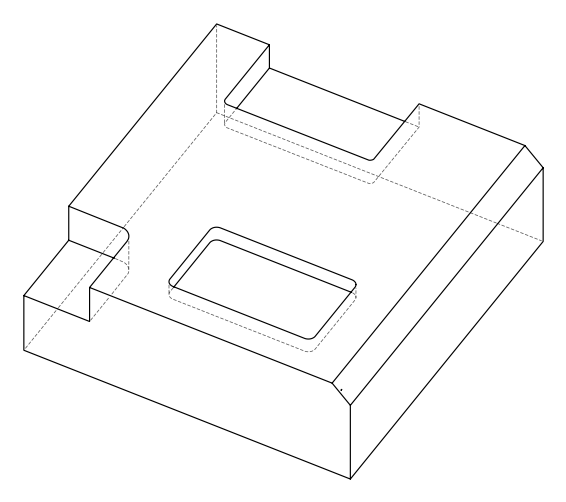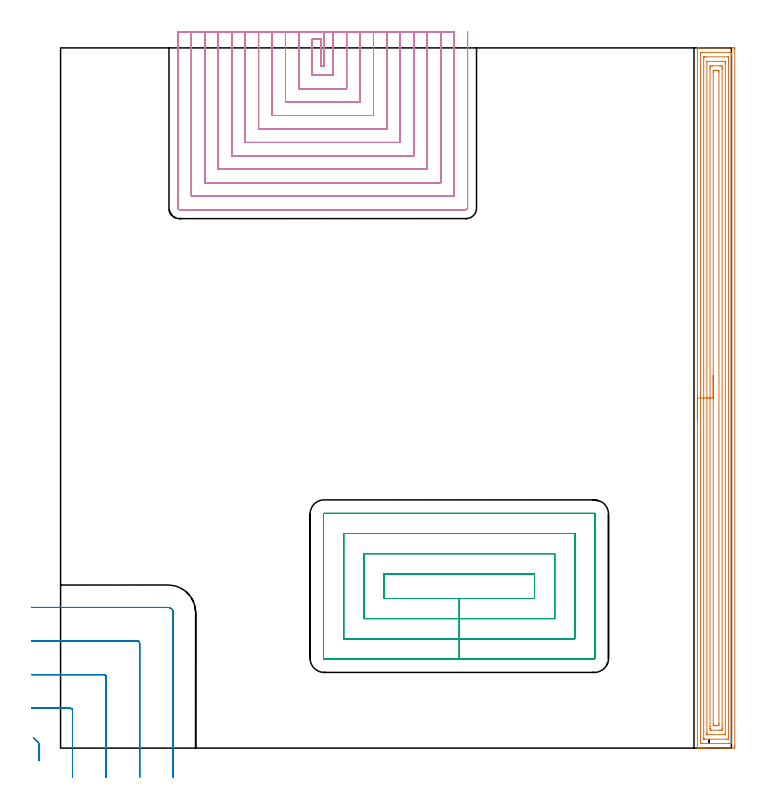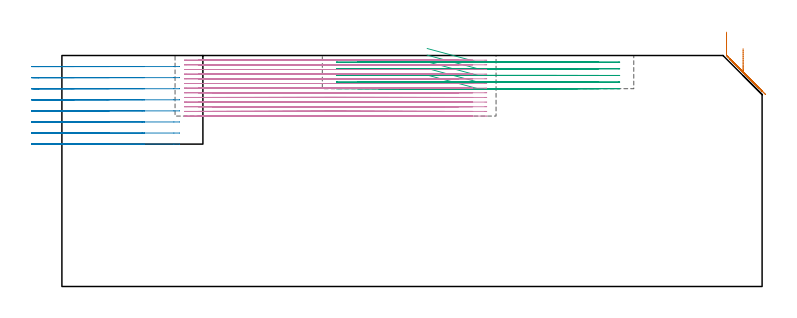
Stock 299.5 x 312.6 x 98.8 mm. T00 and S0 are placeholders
(PLAN: 4 operations, 3 tool changes, 120.4 min)
(1 AREA_MILL | FG_CHAMFER_SURFACE | UGT0205_001 | 15.34 min | 43591 mm3)
(2 MILL_CORNER_NOTCH_RECTANGULAR | CORNER_NOTCH_RECTANGULAR | UGT0201_094 | Follow Part, ap 5, ae 75% | 7.2 min | 165142 mm3)
(3 MILL_RECTANGULAR_POCKET | POCKET_RECTANGULAR_STRAIGHT | NXT0201_011 | Follow Part, ap 3, ae 75% | 11.32 min | 145186 mm3)
(4 MILL_SLOT | SLOT_PARTIAL_RECTANGULAR | NXT0201_009 | Follow Part, ap 2, ae 75% | 86.55 min | 270751 mm3)
(TOOL UGT0205_001 | Chamfer Mill 20 x 3 x 45 deg. | D20 FL50 Z2)
(TOOL UGT0201_094 | End mill 20 mm | D20 FL38 Z4)
(TOOL NXT0201_011 | ENDMILL 12mm [2P460-1200-NA 1630] | D12 FL38 Z6)
(TOOL NXT0201_009 | ENDMILL 8mm [2P460-0800-NA 1630] | D8 FL26 Z6)
(OP 1 AREA_MILL)
G17 G21 G94 G90
T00 M6
G54
G17 G0 G90 X284.3 Y146.3 S1061 M3
G43 Z108.8 H0
G94 G1 Y146.338 Z107.928 F250.
Y146.452 Z107.063
Y146.641 Z106.212
Y146.903 Z105.38
Y147.237 Z104.574
Y147.64 Z103.8
Y148.108 Z103.064
Y148.64 Z102.372
Y149.229 Z101.729
Y149.872 Z101.14
Y150.564 Z100.608
Y151.3 Z100.14
Y152.074 Z99.737
Y152.88 Z99.403
Y153.712 Z99.141
Y154.563 Z98.952
Y155.428 Z98.838
Y156.3 Z98.8
Y312.443
X284.306 Y312.59 Z98.793
X284.602 Y312.6 Z98.497
X284.993 Z98.106
X285.61 Z97.484
X286.799 Z96.298
X287.37 Z95.724
X296.467 Z86.63
X300.57 Z82.528
X300.858 Y312.597 Z82.239
X300.992 Y312.59 Z82.106
X300.999 Y312.454 Z82.099
X301. Y311.997 Z82.1
Y1.058
X300.999 Y0.603 Z82.101
X300.995 Y0.171 Z82.103
X300.992 Y0.01 Z82.106
X300.57 Y0. Z82.528
X287.965 Z95.13
X287.37 Z95.724
X286.799 Z96.298
X286.49 Z96.606
X285.919 Z97.177
X285.61 Z97.484
X284.993 Z98.106
X284.73 Z98.369
X284.601 Y0.001 Z98.498
X284.306 Y0.01 Z98.793
X284.3 Y0.156 Z98.8
Y156.3
X285.714 Z97.386
Y309.321
X285.717 Y310.105 Z97.383
X285.719 Y310.213 Z97.381
X285.734 Y310.59 Z97.366
X286.111 Y310.597 Z96.989
X286.49 Y310.599 Z96.61
X286.989 Y310.6 Z96.111
X298.81 Y310.599 Z84.29
X299.311 Y310.596 Z83.789
X299.499 Y310.59 Z83.601
X299.579 Y310.565 Z83.521
X299.584 Y310.32 Z83.516
X299.585 Y310.213 Z83.515
X299.586 Y309.426 Z83.514
Y3.279
X299.583 Y2.495 Z83.517
X299.581 Y2.387 Z83.519
X299.566 Y2.01 Z83.534
X299.189 Y2.003 Z83.911
X298.81 Y2.001 Z84.29
X298.311 Y2. Z84.789
X286.49 Y2.001 Z96.61
X285.989 Y2.004 Z97.111
X285.801 Y2.01 Z97.299
X285.721 Y2.035 Z97.379
X285.716 Y2.28 Z97.384
X285.715 Y2.387 Z97.385
X285.714 Y3.174 Z97.386
Y156.3
X287.128 Z95.972
X287.129 Y308.428 Z95.971
X287.13 Y308.551 Z95.97
X287.132 Y308.58 Z95.968
X287.134 Y308.588 Z95.966
X287.146 Y308.591 Z95.954
X287.203 Y308.598 Z95.897
X287.37 Y308.599 Z95.73
X288.081 Y308.6 Z95.019
X297.93 Y308.599 Z85.17
X298.099 Y308.595 Z85.001
X298.146 Y308.591 Z84.954
X298.165 Y308.587 Z84.935
X298.167 Y308.574 Z84.933
X298.17 Y308.51 Z84.93
X298.171 Y308.428 Z84.929
Y308.183
Y4.172
X298.17 Y4.049 Z84.93
X298.168 Y4.02 Z84.932
X298.166 Y4.012 Z84.934
X298.154 Y4.008 Z84.946
X298.097 Y4.002 Z85.003
X297.93 Y4.001 Z85.17
X297.219 Y4. Z85.881
X287.37 Y4.001 Z95.73
X287.201 Y4.005 Z95.899
X287.154 Y4.009 Z95.946
X287.135 Y4.013 Z95.965
X287.133 Y4.026 Z95.967
X287.13 Y4.09 Z95.97
X287.129 Y4.172 Z95.971
Y4.417
X287.128 Y156.3 Z95.972
X288.543 Z94.557
Y306.347
X288.545 Y306.546 Z94.555
X288.547 Y306.579 Z94.553
X288.55 Y306.589 Z94.55
X288.556 Y306.593 Z94.544
X288.607 Y306.597 Z94.493
X288.712 Y306.599 Z94.388
X296.593 Z86.507
X296.688 Y306.597 Z86.412
X296.734 Y306.592 Z86.366
X296.751 Y306.589 Z86.349
X296.752 Y306.575 Z86.348
X296.755 Y306.478 Z86.345
X296.757 Y306.048 Z86.343
Y305.752
Y6.253
X296.755 Y6.054 Z86.345
X296.753 Y6.021 Z86.347
X296.75 Y6.01 Z86.35
X296.744 Y6.007 Z86.356
X296.693 Y6.003 Z86.407
X296.588 Y6.001 Z86.512
X288.707 Z94.393
X288.613 Y6.003 Z94.487
X288.566 Y6.008 Z94.534
X288.549 Y6.011 Z94.551
X288.548 Y6.025 Z94.552
X288.545 Y6.122 Z94.555
X288.543 Y6.551 Z94.557
Y6.848
Y156.3
X289.957 Z93.143
Y303.129
X289.96 Y303.967 Z93.14
X289.962 Y304.016 Z93.138
X290.01 Y304.59 Z93.09
X290.27 Y304.596 Z92.83
X290.89 Y304.599 Z92.21
X291.146 Y304.6 Z91.954
X294.667 Y304.598 Z88.433
X295.29 Y304.59 Z87.81
X295.338 Y303.967 Z87.762
X295.34 Y303.916 Z87.76
X295.343 Y303.075 Z87.757
Y303.021
Y9.471
X295.34 Y8.633 Z87.76
X295.338 Y8.584 Z87.762
X295.29 Y8.01 Z87.81
X295.03 Y8.004 Z88.07
X294.41 Y8.001 Z88.69
X294.154 Y8. Z88.946
X290.633 Y8.002 Z92.467
X290.01 Y8.01 Z93.09
X289.962 Y8.633 Z93.138
X289.96 Y8.684 Z93.14
X289.957 Y9.525 Z93.143
Y9.579
Y156.3
X291.371 Z91.729
Y301.695
X291.374 Y302.183 Z91.726
X291.378 Y302.58 Z91.722
X291.77 Y302.591 Z91.33
X292.239 Y302.599 Z90.861
X292.65 Y302.6 Z90.45
X293.12 Y302.599 Z89.98
X293.53 Y302.59 Z89.57
X293.922 Y302.577 Z89.178
X293.926 Y302.183 Z89.174
X293.928 Y301.779 Z89.172
X293.929 Y10.905 Z89.171
X293.926 Y10.417 Z89.174
X293.922 Y10.02 Z89.178
X293.53 Y10.009 Z89.57
X293.061 Y10.001 Z90.039
X292.65 Y10. Z90.45
X292.18 Y10.001 Z90.92
X291.77 Y10.01 Z91.33
X291.378 Y10.023 Z91.722
X291.374 Y10.417 Z91.726
X291.372 Y10.821 Z91.728
X291.371 Y156.3 Z91.729
Y157.172 Z91.767
Y158.036 Z91.881
Y158.888 Z92.07
Y159.72 Z92.332
Y160.526 Z92.666
Y161.3 Z93.069
Y162.036 Z93.537
Y162.728 Z94.068
Y163.371 Z94.658
Y163.96 Z95.301
Y164.491 Z95.993
Y164.96 Z96.729
Y165.363 Z97.503
Y165.697 Z98.309
Y165.959 Z99.141
Y166.148 Z99.992
Y166.262 Z100.857
Y166.3 Z101.729
G0 Z108.8
M5
M2
(OP 2 MILL_CORNER_NOTCH_RECTANGULAR)
G17 G21 G94 G90
T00 M6
G54
G17 G0 G90 X-9.7 Y-5.431 S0 M3
G43 Z108.8 H0
Z94.062
G94 G1 Y-2.431 F250.
Y1.809
G3 X-10. Y2.518 R1.
G1 X-12.142 Y4.618
G0 Z108.8
X5.3 Y-13.
Z94.062
G1 Y-10.
Y16.805 F500.
G3 X4.305 Y17.8 R1.
G1 X-10.
X-13. F250.
G0 Z108.8
X20.3 Y-13.
Z94.062
G1 Y-10.
Y31.804 F500.
G3 X19.304 Y32.8 R1.
G1 X-10.
X-13. F250.
G0 Z108.8
X35.3 Y-13.
Z94.062
G1 Y-10.
Y46.804 F500.
G3 X34.304 Y47.8 R1.
G1 X-10.
X-13. F250.
G0 Z108.8
X50.3 Y-13.
Z94.062
G1 Y-10.
Y60.4 F500.
G3 X47.9 Y62.8 R2.4
G1 X-10.
X-13. F250.
G0 Z108.8
X-9.7 Y-5.431
Z89.325
G1 Y-2.431
Y1.809
G3 X-10. Y2.518 R1.
G1 X-12.142 Y4.618
G0 Z108.8
X5.3 Y-13.
Z89.325
G1 Y-10.
Y16.805 F500.
G3 X4.305 Y17.8 R1.
G1 X-10.
X-13. F250.
G0 Z108.8
X20.3 Y-13.
Z89.325
G1 Y-10.
Y31.804 F500.
G3 X19.304 Y32.8 R1.
G1 X-10.
X-13. F250.
G0 Z108.8
X35.3 Y-13.
Z89.325
G1 Y-10.
Y46.804 F500.
G3 X34.304 Y47.8 R1.
G1 X-10.
X-13. F250.
G0 Z108.8
X50.3 Y-13.
Z89.325
G1 Y-10.
Y60.4 F500.
G3 X47.9 Y62.8 R2.4
G1 X-10.
X-13. F250.
G0 Z108.8
X-9.7 Y-5.431
Z84.587
G1 Y-2.431
Y1.809
G3 X-10. Y2.518 R1.
G1 X-12.142 Y4.618
G0 Z108.8
X5.3 Y-13.
Z84.587
G1 Y-10.
Y16.805 F500.
G3 X4.305 Y17.8 R1.
G1 X-10.
X-13. F250.
G0 Z108.8
X20.3 Y-13.
Z84.587
G1 Y-10.
Y31.804 F500.
G3 X19.304 Y32.8 R1.
G1 X-10.
X-13. F250.
G0 Z108.8
X35.3 Y-13.
Z84.587
G1 Y-10.
Y46.804 F500.
G3 X34.304 Y47.8 R1.
G1 X-10.
X-13. F250.
G0 Z108.8
X50.3 Y-13.
Z84.587
G1 Y-10.
Y60.4 F500.
G3 X47.9 Y62.8 R2.4
G1 X-10.
X-13. F250.
G0 Z108.8
X-9.7 Y-5.431
Z79.85
G1 Y-2.431
Y1.809
G3 X-10. Y2.518 R1.
G1 X-12.142 Y4.618
G0 Z108.8
X5.3 Y-13.
Z79.85
G1 Y-10.
Y16.805 F500.
G3 X4.305 Y17.8 R1.
G1 X-10.
X-13. F250.
G0 Z108.8
X20.3 Y-13.
Z79.85
G1 Y-10.
Y31.804 F500.
G3 X19.304 Y32.8 R1.
G1 X-10.
X-13. F250.
G0 Z108.8
X35.3 Y-13.
Z79.85
G1 Y-10.
Y46.804 F500.
G3 X34.304 Y47.8 R1.
G1 X-10.
X-13. F250.
G0 Z108.8
X50.3 Y-13.
Z79.85
G1 Y-10.
Y60.4 F500.
G3 X47.9 Y62.8 R2.4
G1 X-10.
X-13. F250.
G0 Z108.8
X-9.7 Y-5.431
Z75.112
G1 Y-2.431
Y1.809
G3 X-10. Y2.518 R1.
G1 X-12.142 Y4.618
G0 Z108.8
X5.3 Y-13.
Z75.112
G1 Y-10.
Y16.805 F500.
G3 X4.305 Y17.8 R1.
G1 X-10.
X-13. F250.
G0 Z108.8
X20.3 Y-13.
Z75.112
G1 Y-10.
Y31.804 F500.
G3 X19.304 Y32.8 R1.
G1 X-10.
X-13. F250.
G0 Z108.8
X35.3 Y-13.
Z75.112
G1 Y-10.
Y46.804 F500.
G3 X34.304 Y47.8 R1.
G1 X-10.
X-13. F250.
G0 Z108.8
X50.3 Y-13.
Z75.112
G1 Y-10.
Y60.4 F500.
G3 X47.9 Y62.8 R2.4
G1 X-10.
X-13. F250.
G0 Z108.8
X-9.7 Y-5.431
Z70.375
G1 Y-2.431
Y1.809
G3 X-10. Y2.518 R1.
G1 X-12.142 Y4.618
G0 Z108.8
X5.3 Y-13.
Z70.375
G1 Y-10.
Y16.805 F500.
G3 X4.305 Y17.8 R1.
G1 X-10.
X-13. F250.
G0 Z108.8
X20.3 Y-13.
Z70.375
G1 Y-10.
Y31.804 F500.
G3 X19.304 Y32.8 R1.
G1 X-10.
X-13. F250.
G0 Z108.8
X35.3 Y-13.
Z70.375
G1 Y-10.
Y46.804 F500.
G3 X34.304 Y47.8 R1.
G1 X-10.
X-13. F250.
G0 Z108.8
X50.3 Y-13.
Z70.375
G1 Y-10.
Y60.4 F500.
G3 X47.9 Y62.8 R2.4
G1 X-10.
X-13. F250.
G0 Z108.8
X-9.7 Y-5.431
Z65.637
G1 Y-2.431
Y1.809
G3 X-10. Y2.518 R1.
G1 X-12.142 Y4.618
G0 Z108.8
X5.3 Y-13.
Z65.637
G1 Y-10.
Y16.805 F500.
G3 X4.305 Y17.8 R1.
G1 X-10.
X-13. F250.
G0 Z108.8
X20.3 Y-13.
Z65.637
G1 Y-10.
Y31.804 F500.
G3 X19.304 Y32.8 R1.
G1 X-10.
X-13. F250.
G0 Z108.8
X35.3 Y-13.
Z65.637
G1 Y-10.
Y46.804 F500.
G3 X34.304 Y47.8 R1.
G1 X-10.
X-13. F250.
G0 Z108.8
X50.3 Y-13.
Z65.637
G1 Y-10.
Y60.4 F500.
G3 X47.9 Y62.8 R2.4
G1 X-10.
X-13. F250.
G0 Z108.8
X-9.7 Y-5.431
Z60.9
G1 Y-2.431
Y1.809
G3 X-10. Y2.518 R1.
G1 X-12.142 Y4.618
G0 Z108.8
X5.3 Y-13.
Z60.9
G1 Y-10.
Y16.805 F500.
G3 X4.305 Y17.8 R1.
G1 X-10.
X-13. F250.
G0 Z108.8
X20.3 Y-13.
Z60.9
G1 Y-10.
Y31.804 F500.
G3 X19.304 Y32.8 R1.
G1 X-10.
X-13. F250.
G0 Z108.8
X35.3 Y-13.
Z60.9
G1 Y-10.
Y46.804 F500.
G3 X34.304 Y47.8 R1.
G1 X-10.
X-13. F250.
G0 Z108.8
X50.3 Y-13.
Z60.9
G1 Y-10.
Y60.4 F500.
G3 X47.9 Y62.8 R2.4
G1 X-10.
X-13. F250.
G0 Z108.8
M5
M2
(OP 3 MILL_RECTANGULAR_POCKET)
G17 G21 G94 G90
T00 M6
G54
G17 G0 G90 X156.205 Y66.8 S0 M3
G43 Z108.8 H1
Z101.8
G94 G1 X178. Z95.96 F250.
X211.6 F500.
Y77.8
X144.4
Y66.8
X178.
Y57.8
X220.6
Y86.8
X135.4
Y57.8
X178.
Y48.8
X229.6
Y95.8
X126.4
Y48.8
X178.
Y39.8
X238.3
G3 X238.6 Y40.1 R0.3
G1 Y104.5
G3 X238.3 Y104.8 R0.3
G1 X117.7
G3 X117.4 Y104.5 R0.3
G1 Y40.1
G3 X117.7 Y39.8 R0.3
G1 X178.
X179.
G0 X156.205 Y66.8 Z98.96
G1 X178. Z93.12 F250.
X211.6 F500.
Y77.8
X144.4
Y66.8
X178.
Y57.8
X220.6
Y86.8
X135.4
Y57.8
X178.
Y48.8
X229.6
Y95.8
X126.4
Y48.8
X178.
Y39.8
X238.3
G3 X238.6 Y40.1 R0.3
G1 Y104.5
G3 X238.3 Y104.8 R0.3
G1 X117.7
G3 X117.4 Y104.5 R0.3
G1 Y40.1
G3 X117.7 Y39.8 R0.3
G1 X178.
X179.
G0 X156.205 Y66.8 Z96.12
G1 X178. Z90.28 F250.
X211.6 F500.
Y77.8
X144.4
Y66.8
X178.
Y57.8
X220.6
Y86.8
X135.4
Y57.8
X178.
Y48.8
X229.6
Y95.8
X126.4
Y48.8
X178.
Y39.8
X238.3
G3 X238.6 Y40.1 R0.3
G1 Y104.5
G3 X238.3 Y104.8 R0.3
G1 X117.7
G3 X117.4 Y104.5 R0.3
G1 Y40.1
G3 X117.7 Y39.8 R0.3
G1 X178.
X179.
G0 X156.205 Y66.8 Z93.28
G1 X178. Z87.44 F250.
X211.6 F500.
Y77.8
X144.4
Y66.8
X178.
Y57.8
X220.6
Y86.8
X135.4
Y57.8
X178.
Y48.8
X229.6
Y95.8
X126.4
Y48.8
X178.
Y39.8
X238.3
G3 X238.6 Y40.1 R0.3
G1 Y104.5
G3 X238.3 Y104.8 R0.3
G1 X117.7
G3 X117.4 Y104.5 R0.3
G1 Y40.1
G3 X117.7 Y39.8 R0.3
G1 X178.
X179.
G0 X156.205 Y66.8 Z90.44
G1 X178. Z84.6 F250.
X211.6 F500.
Y77.8
X144.4
Y66.8
X178.
Y57.8
X220.6
Y86.8
X135.4
Y57.8
X178.
Y48.8
X229.6
Y95.8
X126.4
Y48.8
X178.
Y39.8
X238.3
G3 X238.6 Y40.1 R0.3
G1 Y104.5
G3 X238.3 Y104.8 R0.3
G1 X117.7
G3 X117.4 Y104.5 R0.3
G1 Y40.1
G3 X117.7 Y39.8 R0.3
G1 X178.
X179.
G0 Z108.8
M5
M2
(OP 4 MILL_SLOT)
G17 G21 G94 G90
T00 M6
G54
G17 G0 G90 X117.7 Y319.6 S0 M3
G43 Z108.8 H1
Z96.808
G94 G1 Y316.6 F250.
Y304.4 F500.
X116.4
Y316.6
X112.4
Y300.4
X121.7
Y316.6
Y319.6 F250.
X106.4
Y316.6
Y294.4 F500.
X127.7
Y316.6
Y319.6 F250.
X100.4
Y316.6
Y288.4 F500.
X133.7
Y316.6
Y319.6 F250.
X94.4
Y316.6
Y282.4 F500.
X139.7
Y316.6
Y319.6 F250.
X88.4
Y316.6
Y276.4 F500.
X145.7
Y316.6
Y319.6 F250.
X82.4
Y316.6
Y270.4 F500.
X151.7
Y316.6
Y319.6 F250.
X76.4
Y316.6
Y264.4 F500.
X157.7
Y316.6
Y319.6 F250.
X70.4
Y316.6
Y258.4 F500.
X163.7
Y316.6
Y319.6 F250.
X64.4
Y316.6
Y252.4 F500.
X169.7
Y316.6
Y319.6 F250.
X58.4
Y316.6
Y246.4 F500.
X175.7
Y316.6
Y319.6 F250.
X52.4
Y316.6
Y241.1 F500.
G3 X53.1 Y240.4 R0.7
G1 X181.
G3 X181.7 Y241.1 R0.7
G1 Y316.6
Y319.6 F250.
G0 X117.7 Z94.815
G1 Y316.6
Y304.4 F500.
X116.4
Y316.6
X112.4
Y300.4
X121.7
Y316.6
Y319.6 F250.
X106.4
Y316.6
Y294.4 F500.
X127.7
Y316.6
Y319.6 F250.
X100.4
Y316.6
Y288.4 F500.
X133.7
Y316.6
Y319.6 F250.
X94.4
Y316.6
Y282.4 F500.
X139.7
Y316.6
Y319.6 F250.
X88.4
Y316.6
Y276.4 F500.
X145.7
Y316.6
Y319.6 F250.
X82.4
Y316.6
Y270.4 F500.
X151.7
Y316.6
Y319.6 F250.
X76.4
Y316.6
Y264.4 F500.
X157.7
Y316.6
Y319.6 F250.
X70.4
Y316.6
Y258.4 F500.
X163.7
Y316.6
Y319.6 F250.
X64.4
Y316.6
Y252.4 F500.
X169.7
Y316.6
Y319.6 F250.
X58.4
Y316.6
Y246.4 F500.
X175.7
Y316.6
Y319.6 F250.
X52.4
Y316.6
Y241.1 F500.
G3 X53.1 Y240.4 R0.7
G1 X181.
G3 X181.7 Y241.1 R0.7
G1 Y316.6
Y319.6 F250.
G0 X117.7 Z92.823
G1 Y316.6
Y304.4 F500.
X116.4
Y316.6
X112.4
Y300.4
X121.7
Y316.6
Y319.6 F250.
X106.4
Y316.6
Y294.4 F500.
X127.7
Y316.6
Y319.6 F250.
X100.4
Y316.6
Y288.4 F500.
X133.7
Y316.6
Y319.6 F250.
X94.4
Y316.6
Y282.4 F500.
X139.7
Y316.6
Y319.6 F250.
X88.4
Y316.6
Y276.4 F500.
X145.7
Y316.6
Y319.6 F250.
X82.4
Y316.6
Y270.4 F500.
X151.7
Y316.6
Y319.6 F250.
X76.4
Y316.6
Y264.4 F500.
X157.7
Y316.6
Y319.6 F250.
X70.4
Y316.6
Y258.4 F500.
X163.7
Y316.6
Y319.6 F250.
X64.4
Y316.6
Y252.4 F500.
X169.7
Y316.6
Y319.6 F250.
X58.4
Y316.6
Y246.4 F500.
X175.7
Y316.6
Y319.6 F250.
X52.4
Y316.6
Y241.1 F500.
G3 X53.1 Y240.4 R0.7
G1 X181.
G3 X181.7 Y241.1 R0.7
G1 Y316.6
Y319.6 F250.
G0 X117.7 Z90.831
G1 Y316.6
Y304.4 F500.
X116.4
Y316.6
X112.4
Y300.4
X121.7
Y316.6
Y319.6 F250.
X106.4
Y316.6
Y294.4 F500.
X127.7
Y316.6
Y319.6 F250.
X100.4
Y316.6
Y288.4 F500.
X133.7
Y316.6
Y319.6 F250.
X94.4
Y316.6
Y282.4 F500.
X139.7
Y316.6
Y319.6 F250.
X88.4
Y316.6
Y276.4 F500.
X145.7
Y316.6
Y319.6 F250.
X82.4
Y316.6
Y270.4 F500.
X151.7
Y316.6
Y319.6 F250.
X76.4
Y316.6
Y264.4 F500.
X157.7
Y316.6
Y319.6 F250.
X70.4
Y316.6
Y258.4 F500.
X163.7
Y316.6
Y319.6 F250.
X64.4
Y316.6
Y252.4 F500.
X169.7
Y316.6
Y319.6 F250.
X58.4
Y316.6
Y246.4 F500.
X175.7
Y316.6
Y319.6 F250.
X52.4
Y316.6
Y241.1 F500.
G3 X53.1 Y240.4 R0.7
G1 X181.
G3 X181.7 Y241.1 R0.7
G1 Y316.6
Y319.6 F250.
G0 X117.7 Z88.838
G1 Y316.6
Y304.4 F500.
X116.4
Y316.6
X112.4
Y300.4
X121.7
Y316.6
Y319.6 F250.
X106.4
Y316.6
Y294.4 F500.
X127.7
Y316.6
Y319.6 F250.
X100.4
Y316.6
Y288.4 F500.
X133.7
Y316.6
Y319.6 F250.
X94.4
Y316.6
Y282.4 F500.
X139.7
Y316.6
Y319.6 F250.
X88.4
Y316.6
Y276.4 F500.
X145.7
Y316.6
Y319.6 F250.
X82.4
Y316.6
Y270.4 F500.
X151.7
Y316.6
Y319.6 F250.
X76.4
Y316.6
Y264.4 F500.
X157.7
Y316.6
Y319.6 F250.
X70.4
Y316.6
Y258.4 F500.
X163.7
Y316.6
Y319.6 F250.
X64.4
Y316.6
Y252.4 F500.
X169.7
Y316.6
Y319.6 F250.
X58.4
Y316.6
Y246.4 F500.
X175.7
Y316.6
Y319.6 F250.
X52.4
Y316.6
Y241.1 F500.
G3 X53.1 Y240.4 R0.7
G1 X181.
G3 X181.7 Y241.1 R0.7
G1 Y316.6
Y319.6 F250.
G0 X117.7 Z86.846
G1 Y316.6
Y304.4 F500.
X116.4
Y316.6
X112.4
Y300.4
X121.7
Y316.6
Y319.6 F250.
X106.4
Y316.6
Y294.4 F500.
X127.7
Y316.6
Y319.6 F250.
X100.4
Y316.6
Y288.4 F500.
X133.7
Y316.6
Y319.6 F250.
X94.4
Y316.6
Y282.4 F500.
X139.7
Y316.6
Y319.6 F250.
X88.4
Y316.6
Y276.4 F500.
X145.7
Y316.6
Y319.6 F250.
X82.4
Y316.6
Y270.4 F500.
X151.7
Y316.6
Y319.6 F250.
X76.4
Y316.6
Y264.4 F500.
X157.7
Y316.6
Y319.6 F250.
X70.4
Y316.6
Y258.4 F500.
X163.7
Y316.6
Y319.6 F250.
X64.4
Y316.6
Y252.4 F500.
X169.7
Y316.6
Y319.6 F250.
X58.4
Y316.6
Y246.4 F500.
X175.7
Y316.6
Y319.6 F250.
X52.4
Y316.6
Y241.1 F500.
G3 X53.1 Y240.4 R0.7
G1 X181.
G3 X181.7 Y241.1 R0.7
G1 Y316.6
Y319.6 F250.
G0 X117.7 Z84.854
G1 Y316.6
Y304.4 F500.
X116.4
Y316.6
X112.4
Y300.4
X121.7
Y316.6
Y319.6 F250.
X106.4
Y316.6
Y294.4 F500.
X127.7
Y316.6
Y319.6 F250.
X100.4
Y316.6
Y288.4 F500.
X133.7
Y316.6
Y319.6 F250.
X94.4
Y316.6
Y282.4 F500.
X139.7
Y316.6
Y319.6 F250.
X88.4
Y316.6
Y276.4 F500.
X145.7
Y316.6
Y319.6 F250.
X82.4
Y316.6
Y270.4 F500.
X151.7
Y316.6
Y319.6 F250.
X76.4
Y316.6
Y264.4 F500.
X157.7
Y316.6
Y319.6 F250.
X70.4
Y316.6
Y258.4 F500.
X163.7
Y316.6
Y319.6 F250.
X64.4
Y316.6
Y252.4 F500.
X169.7
Y316.6
Y319.6 F250.
X58.4
Y316.6
Y246.4 F500.
X175.7
Y316.6
Y319.6 F250.
X52.4
Y316.6
Y241.1 F500.
G3 X53.1 Y240.4 R0.7
G1 X181.
G3 X181.7 Y241.1 R0.7
G1 Y316.6
Y319.6 F250.
G0 X117.7 Z82.862
G1 Y316.6
Y304.4 F500.
X116.4
Y316.6
X112.4
Y300.4
X121.7
Y316.6
Y319.6 F250.
X106.4
Y316.6
Y294.4 F500.
X127.7
Y316.6
Y319.6 F250.
X100.4
Y316.6
Y288.4 F500.
X133.7
Y316.6
Y319.6 F250.
X94.4
Y316.6
Y282.4 F500.
X139.7
Y316.6
Y319.6 F250.
X88.4
Y316.6
Y276.4 F500.
X145.7
Y316.6
Y319.6 F250.
X82.4
Y316.6
Y270.4 F500.
X151.7
Y316.6
Y319.6 F250.
X76.4
Y316.6
Y264.4 F500.
X157.7
Y316.6
Y319.6 F250.
X70.4
Y316.6
Y258.4 F500.
X163.7
Y316.6
Y319.6 F250.
X64.4
Y316.6
Y252.4 F500.
X169.7
Y316.6
Y319.6 F250.
X58.4
Y316.6
Y246.4 F500.
X175.7
Y316.6
Y319.6 F250.
X52.4
Y316.6
Y241.1 F500.
G3 X53.1 Y240.4 R0.7
G1 X181.
G3 X181.7 Y241.1 R0.7
G1 Y316.6
Y319.6 F250.
G0 X117.7 Z80.869
G1 Y316.6
Y304.4 F500.
X116.4
Y316.6
X112.4
Y300.4
X121.7
Y316.6
Y319.6 F250.
X106.4
Y316.6
Y294.4 F500.
X127.7
Y316.6
Y319.6 F250.
X100.4
Y316.6
Y288.4 F500.
X133.7
Y316.6
Y319.6 F250.
X94.4
Y316.6
Y282.4 F500.
X139.7
Y316.6
Y319.6 F250.
X88.4
Y316.6
Y276.4 F500.
X145.7
Y316.6
Y319.6 F250.
X82.4
Y316.6
Y270.4 F500.
X151.7
Y316.6
Y319.6 F250.
X76.4
Y316.6
Y264.4 F500.
X157.7
Y316.6
Y319.6 F250.
X70.4
Y316.6
Y258.4 F500.
X163.7
Y316.6
Y319.6 F250.
X64.4
Y316.6
Y252.4 F500.
X169.7
Y316.6
Y319.6 F250.
X58.4
Y316.6
Y246.4 F500.
X175.7
Y316.6
Y319.6 F250.
X52.4
Y316.6
Y241.1 F500.
G3 X53.1 Y240.4 R0.7
G1 X181.
G3 X181.7 Y241.1 R0.7
G1 Y316.6
Y319.6 F250.
G0 X117.7 Z78.877
G1 Y316.6
Y304.4 F500.
X116.4
Y316.6
X112.4
Y300.4
X121.7
Y316.6
Y319.6 F250.
X106.4
Y316.6
Y294.4 F500.
X127.7
Y316.6
Y319.6 F250.
X100.4
Y316.6
Y288.4 F500.
X133.7
Y316.6
Y319.6 F250.
X94.4
Y316.6
Y282.4 F500.
X139.7
Y316.6
Y319.6 F250.
X88.4
Y316.6
Y276.4 F500.
X145.7
Y316.6
Y319.6 F250.
X82.4
Y316.6
Y270.4 F500.
X151.7
Y316.6
Y319.6 F250.
X76.4
Y316.6
Y264.4 F500.
X157.7
Y316.6
Y319.6 F250.
X70.4
Y316.6
Y258.4 F500.
X163.7
Y316.6
Y319.6 F250.
X64.4
Y316.6
Y252.4 F500.
X169.7
Y316.6
Y319.6 F250.
X58.4
Y316.6
Y246.4 F500.
X175.7
Y316.6
Y319.6 F250.
X52.4
Y316.6
Y241.1 F500.
G3 X53.1 Y240.4 R0.7
G1 X181.
G3 X181.7 Y241.1 R0.7
G1 Y316.6
Y319.6 F250.
G0 X117.7 Z76.885
G1 Y316.6
Y304.4 F500.
X116.4
Y316.6
X112.4
Y300.4
X121.7
Y316.6
Y319.6 F250.
X106.4
Y316.6
Y294.4 F500.
X127.7
Y316.6
Y319.6 F250.
X100.4
Y316.6
Y288.4 F500.
X133.7
Y316.6
Y319.6 F250.
X94.4
Y316.6
Y282.4 F500.
X139.7
Y316.6
Y319.6 F250.
X88.4
Y316.6
Y276.4 F500.
X145.7
Y316.6
Y319.6 F250.
X82.4
Y316.6
Y270.4 F500.
X151.7
Y316.6
Y319.6 F250.
X76.4
Y316.6
Y264.4 F500.
X157.7
Y316.6
Y319.6 F250.
X70.4
Y316.6
Y258.4 F500.
X163.7
Y316.6
Y319.6 F250.
X64.4
Y316.6
Y252.4 F500.
X169.7
Y316.6
Y319.6 F250.
X58.4
Y316.6
Y246.4 F500.
X175.7
Y316.6
Y319.6 F250.
X52.4
Y316.6
Y241.1 F500.
G3 X53.1 Y240.4 R0.7
G1 X181.
G3 X181.7 Y241.1 R0.7
G1 Y316.6
Y319.6 F250.
G0 X117.7 Z74.892
G1 Y316.6
Y304.4 F500.
X116.4
Y316.6
X112.4
Y300.4
X121.7
Y316.6
Y319.6 F250.
X106.4
Y316.6
Y294.4 F500.
X127.7
Y316.6
Y319.6 F250.
X100.4
Y316.6
Y288.4 F500.
X133.7
Y316.6
Y319.6 F250.
X94.4
Y316.6
Y282.4 F500.
X139.7
Y316.6
Y319.6 F250.
X88.4
Y316.6
Y276.4 F500.
X145.7
Y316.6
Y319.6 F250.
X82.4
Y316.6
Y270.4 F500.
X151.7
Y316.6
Y319.6 F250.
X76.4
Y316.6
Y264.4 F500.
X157.7
Y316.6
Y319.6 F250.
X70.4
Y316.6
Y258.4 F500.
X163.7
Y316.6
Y319.6 F250.
X64.4
Y316.6
Y252.4 F500.
X169.7
Y316.6
Y319.6 F250.
X58.4
Y316.6
Y246.4 F500.
X175.7
Y316.6
Y319.6 F250.
X52.4
Y316.6
Y241.1 F500.
G3 X53.1 Y240.4 R0.7
G1 X181.
G3 X181.7 Y241.1 R0.7
G1 Y316.6
Y319.6 F250.
G0 X117.7 Z72.9
G1 Y316.6
Y304.4 F500.
X116.4
Y316.6
X112.4
Y300.4
X121.7
Y316.6
Y319.6 F250.
X106.4
Y316.6
Y294.4 F500.
X127.7
Y316.6
Y319.6 F250.
X100.4
Y316.6
Y288.4 F500.
X133.7
Y316.6
Y319.6 F250.
X94.4
Y316.6
Y282.4 F500.
X139.7
Y316.6
Y319.6 F250.
X88.4
Y316.6
Y276.4 F500.
X145.7
Y316.6
Y319.6 F250.
X82.4
Y316.6
Y270.4 F500.
X151.7
Y316.6
Y319.6 F250.
X76.4
Y316.6
Y264.4 F500.
X157.7
Y316.6
Y319.6 F250.
X70.4
Y316.6
Y258.4 F500.
X163.7
Y316.6
Y319.6 F250.
X64.4
Y316.6
Y252.4 F500.
X169.7
Y316.6
Y319.6 F250.
X58.4
Y316.6
Y246.4 F500.
X175.7
Y316.6
Y319.6 F250.
X52.4
Y316.6
Y241.1 F500.
G3 X53.1 Y240.4 R0.7
G1 X181.
G3 X181.7 Y241.1 R0.7
G1 Y316.6
Y319.6 F250.
G0 Z108.8
M5
M2
